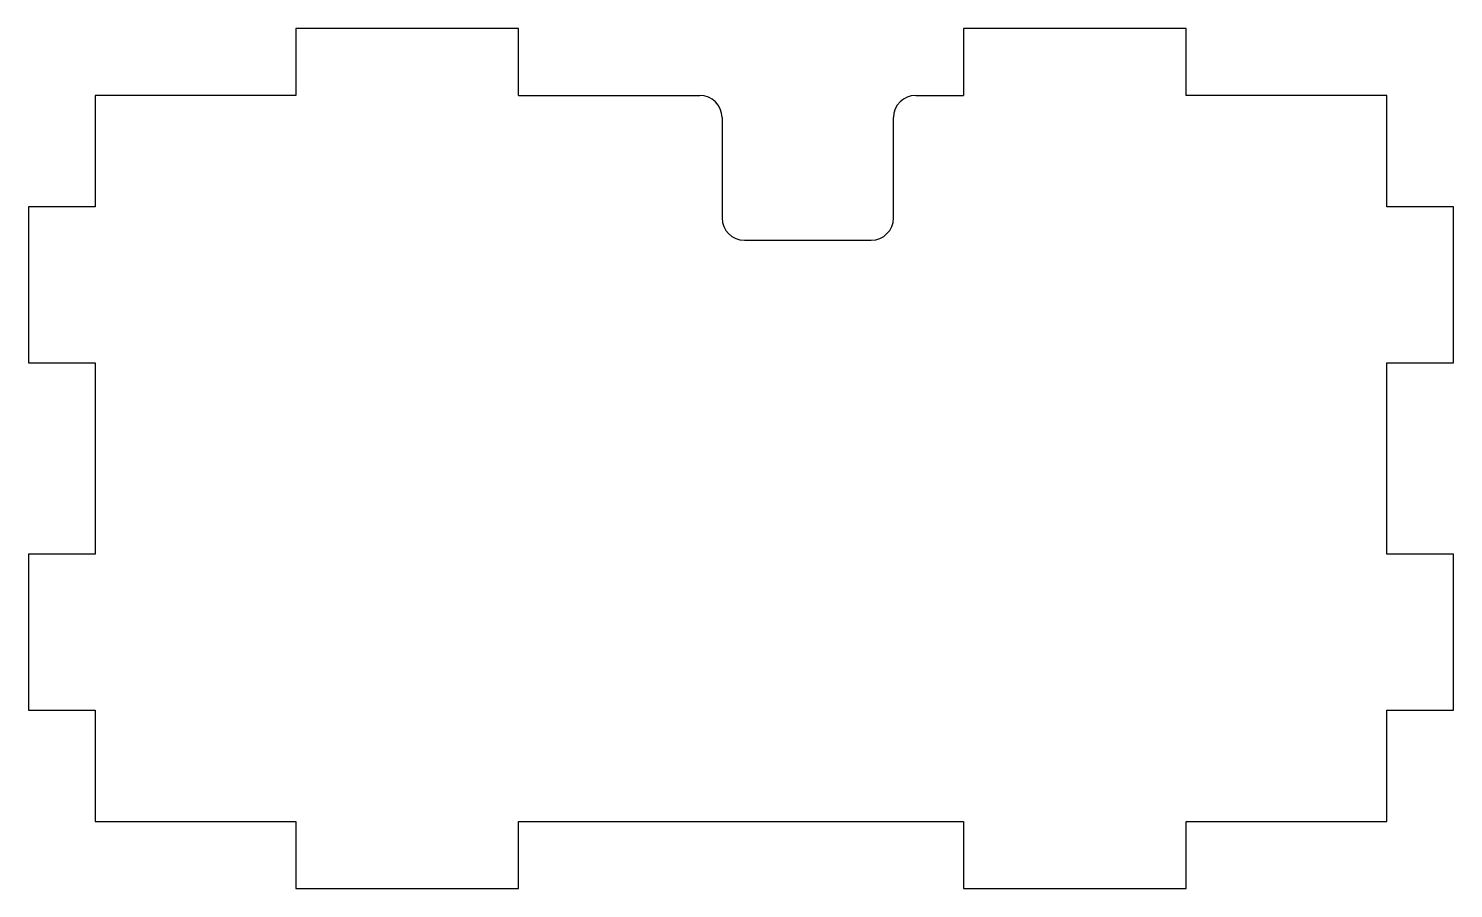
# Model space of a CAD drawing. Extents: x 6 to 70, y 0 to 38.6.
import ezdxf

# ---------------------------------------------------------------- set-up
doc = ezdxf.new("R2010")
doc.units = 0
doc.layers.get('0').update_dxf_attribs({"linetype": 'continuous'})

# ---------------------------------------------------------------- blocks, each defined once
blk = doc.blocks.new('FILLET007')
at = {"color": 0}
for p, q in [((28, 38.6), (18, 38.6)), ((18, 38.6), (18, 35.6)), ((28, 35.6), (28, 38.6)), ((48, 38.6), (48, 35.6)), ((58, 38.6), (48, 38.6)), ((58, 35.6), (58, 38.6)), ((18, 35.6), (9, 35.6)), ((9, 35.6), (9, 30.6)), ((28, 35.6), (36.15, 35.6)), ((45.85, 35.6), (48, 35.6)), ((67, 35.6), (58, 35.6)), ((67, 30.6), (67, 35.6)), ((37.15, 34.6), (37.15, 30.1)), ((44.85, 30.1), (44.85, 34.6)), ((9, 30.6), (6, 30.6)), ((6, 30.6), (6, 23.6)), ((70, 30.6), (67, 30.6)), ((70, 23.6), (70, 30.6)), ((38.15, 29.1), (43.85, 29.1)), ((6, 23.6), (9, 23.6)), ((9, 23.6), (9, 15)), ((67, 23.6), (70, 23.6)), ((67, 15), (67, 23.6)), ((9, 15), (6, 15)), ((6, 15), (6, 8)), ((70, 15), (67, 15)), ((70, 8), (70, 15)), ((6, 8), (9, 8)), ((9, 8), (9, 3)), ((67, 8), (70, 8)), ((67, 3), (67, 8)), ((9, 3), (18, 3)), ((18, 3), (18, 0)), ((28, 3), (48, 3)), ((28, 0), (28, 3)), ((48, 3), (48, 0)), ((58, 3), (67, 3)), ((58, 0), (58, 3)), ((18, 0), (28, 0)), ((48, 0), (58, 0))]:
    blk.add_line(p, q, dxfattribs=at)
for centre, start, end in [((36.15, 34.6), 0, 90), ((45.85, 34.6), 90, -180), ((38.15, 30.1), -180, -90), ((43.85, 30.1), -90, 0)]:
    blk.add_arc(centre, 1, start, end, dxfattribs=at)

msp = doc.modelspace()

# ---------------------------------------------------------------- block references
at = {"color": 0}
msp.add_blockref('FILLET007', (0, 0), dxfattribs=at)

doc.saveas('drawing.dxf')
